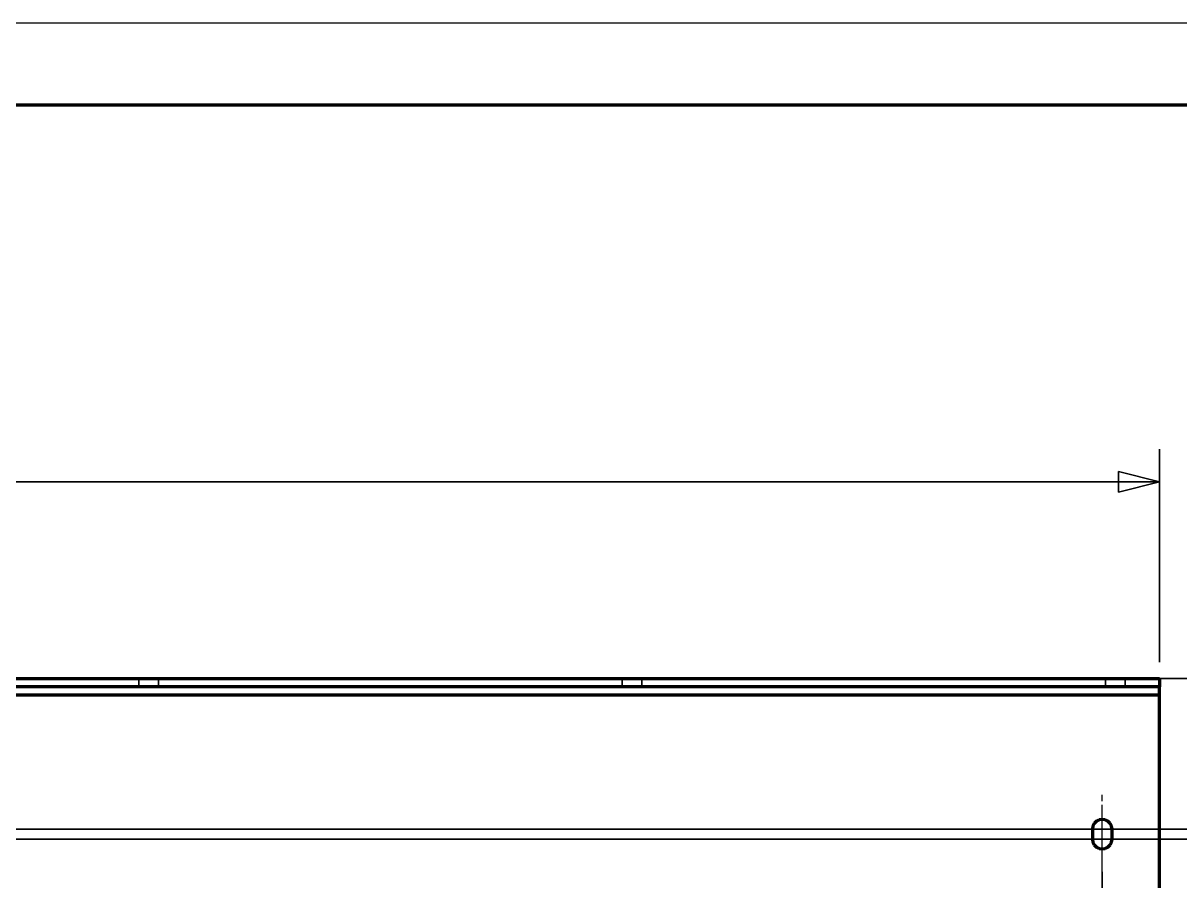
# Model space of a CAD drawing. Header units: millimetres. Extents: x 0 to 420, y 0 to 297.
# Drawn here: x 296 to 366.6, y 244.7 to 297 of the extents above; entities that cross this region are included whole.
import ezdxf

# ---------------------------------------------------------------- set-up
doc = ezdxf.new("R2010")
doc.units = ezdxf.units.MM
doc.linetypes.add('CENTER', pattern=[5.08, 3.175, -0.635, 0.635, -0.635])
doc.linetypes.add('DASHED', pattern=[1.524, 1.27, -0.254])

msp = doc.modelspace()

# ---------------------------------------------------------------- linework, layer by layer
at = {"color": 7, "lineweight": 35}
for p, q in [((365.4, 258), (365.4, 271)), ((65, 269), (365.4, 269)), ((365.4, 257), (380.4, 257)), ((71.1, 247.8), (380.4, 247.8)), ((71.1, 247.2), (380.4, 247.2)), ((364.5, 247.8), (380.4, 247.8)), ((364.5, 247.2), (380.4, 247.2)), ((361.9, 245.2), (361.9, 182))]:
    msp.add_line(p, q, dxfattribs=at)
at = {"color": 1, "lineweight": 70}
for p, q in [((65, 257), (365.4, 257)), ((365.4, 257), (365.4, 256.5)), ((365.4, 256.5), (65, 256.5)), ((365.4, 256.497), (365.4, 256.5)), ((365.4, 256.487), (365.4, 256.497)), ((365.4, 256.472), (365.4, 256.487)), ((365.4, 256.45), (365.4, 256.472)), ((365.4, 256.423), (365.4, 256.45)), ((365.4, 256.391), (365.4, 256.423)), ((365.4, 256.354), (365.4, 256.391)), ((365.4, 256.312), (365.4, 256.354)), ((365.4, 256.266), (365.4, 256.312)), ((65, 256), (365.4, 256)), ((365.4, 256.217), (365.4, 256.266)), ((365.4, 256.165), (365.4, 256.217)), ((365.4, 256.111), (365.4, 256.165)), ((365.4, 256.056), (365.4, 256.111)), ((365.4, 256), (365.4, 256.056)), ((365.4, 198), (365.4, 256)), ((361.329, 247.985), (361.3, 247.8)), ((361.415, 248.153), (361.329, 247.985)), ((361.547, 248.285), (361.415, 248.153)), ((361.715, 248.371), (361.547, 248.285)), ((361.9, 248.4), (361.715, 248.371)), ((362.085, 248.371), (361.9, 248.4)), ((362.253, 248.285), (362.085, 248.371)), ((362.385, 248.153), (362.253, 248.285)), ((362.471, 247.985), (362.385, 248.153)), ((362.5, 247.8), (362.471, 247.985)), ((361.3, 247.8), (361.3, 247.2)), ((361.3, 247.2), (361.329, 247.015)), ((362.471, 247.015), (362.5, 247.2)), ((362.5, 247.2), (362.5, 247.8)), ((361.329, 247.015), (361.415, 246.847)), ((361.415, 246.847), (361.547, 246.715)), ((361.547, 246.715), (361.715, 246.629)), ((361.715, 246.629), (361.9, 246.6)), ((361.9, 246.6), (362.085, 246.629)), ((362.085, 246.629), (362.253, 246.715)), ((362.253, 246.715), (362.385, 246.847)), ((362.385, 246.847), (362.471, 247.015))]:
    msp.add_line(p, q, dxfattribs=at)
at = {"color": 5, "linetype": 'DASHED', "lineweight": 35}
for p, q in [((365.4, 257), (65, 257)), ((303.1, 257), (303.1, 256.5)), ((303.1, 257), (303.115, 257)), ((303.1, 257), (303.1, 256.5)), ((303.115, 257), (303.1, 257)), ((303.115, 257), (303.159, 257)), ((303.159, 257), (303.115, 257)), ((303.159, 257), (303.231, 257)), ((303.231, 257), (303.159, 257)), ((303.231, 257), (303.326, 257)), ((303.326, 257), (303.231, 257)), ((303.326, 257), (303.44, 257)), ((303.44, 257), (303.326, 257)), ((303.44, 257), (303.566, 257)), ((303.566, 257), (303.44, 257)), ((303.566, 257), (303.7, 257)), ((303.7, 257), (303.566, 257)), ((303.7, 257), (303.834, 257)), ((303.834, 257), (303.7, 257)), ((303.834, 257), (303.96, 257)), ((303.96, 257), (303.834, 257)), ((303.96, 257), (304.074, 257)), ((304.074, 257), (303.96, 257)), ((304.074, 257), (304.169, 257)), ((304.169, 257), (304.074, 257)), ((304.169, 257), (304.241, 257)), ((304.241, 257), (304.169, 257)), ((304.241, 257), (304.285, 257)), ((304.285, 257), (304.241, 257)), ((304.285, 257), (304.3, 257)), ((304.3, 257), (304.285, 257)), ((304.3, 257), (304.3, 256.5)), ((304.3, 257), (304.3, 256.5)), ((332.6, 257), (332.6, 256.5)), ((332.6, 257), (332.615, 257)), ((332.6, 257), (332.6, 256.5)), ((332.615, 257), (332.6, 257)), ((332.615, 257), (332.659, 257)), ((332.659, 257), (332.615, 257)), ((332.659, 257), (332.731, 257)), ((332.731, 257), (332.659, 257)), ((332.731, 257), (332.826, 257)), ((332.826, 257), (332.731, 257)), ((332.826, 257), (332.94, 257)), ((332.94, 257), (332.826, 257)), ((332.94, 257), (333.066, 257)), ((333.066, 257), (332.94, 257)), ((333.066, 257), (333.2, 257)), ((333.2, 257), (333.066, 257)), ((333.2, 257), (333.334, 257)), ((333.334, 257), (333.2, 257)), ((333.334, 257), (333.46, 257)), ((333.46, 257), (333.334, 257)), ((333.46, 257), (333.574, 257)), ((333.574, 257), (333.46, 257)), ((333.574, 257), (333.669, 257)), ((333.669, 257), (333.574, 257)), ((333.669, 257), (333.741, 257)), ((333.741, 257), (333.669, 257)), ((333.741, 257), (333.785, 257)), ((333.785, 257), (333.741, 257)), ((333.785, 257), (333.8, 257)), ((333.8, 257), (333.785, 257)), ((333.8, 257), (333.8, 256.5)), ((333.8, 257), (333.8, 256.5)), ((362.1, 257), (362.1, 256.5)), ((362.1, 257), (362.115, 257)), ((362.1, 257), (362.1, 256.5)), ((362.115, 257), (362.1, 257)), ((362.115, 257), (362.159, 257)), ((362.159, 257), (362.115, 257)), ((362.159, 257), (362.231, 257)), ((362.231, 257), (362.159, 257)), ((362.231, 257), (362.326, 257)), ((362.326, 257), (362.231, 257)), ((362.326, 257), (362.44, 257)), ((362.44, 257), (362.326, 257)), ((362.44, 257), (362.566, 257)), ((362.566, 257), (362.44, 257)), ((362.566, 257), (362.7, 257)), ((362.7, 257), (362.566, 257)), ((362.7, 257), (362.834, 257)), ((362.834, 257), (362.7, 257)), ((362.834, 257), (362.96, 257)), ((362.96, 257), (362.834, 257)), ((362.96, 257), (363.074, 257)), ((363.074, 257), (362.96, 257)), ((363.074, 257), (363.169, 257)), ((363.169, 257), (363.074, 257)), ((363.169, 257), (363.241, 257)), ((363.241, 257), (363.169, 257)), ((363.241, 257), (363.285, 257)), ((363.285, 257), (363.241, 257)), ((363.285, 257), (363.3, 257)), ((363.3, 257), (363.285, 257)), ((363.3, 257), (363.3, 256.5)), ((363.3, 257), (363.3, 256.5)), ((365.4, 257), (365.4, 256.994)), ((365.4, 256.5), (365.4, 257)), ((65, 256.5), (365.4, 256.5)), ((303.115, 256.5), (303.1, 256.5)), ((303.1, 256.5), (303.115, 256.5)), ((303.159, 256.5), (303.115, 256.5)), ((303.115, 256.5), (303.159, 256.5)), ((303.231, 256.5), (303.159, 256.5)), ((303.159, 256.5), (303.231, 256.5)), ((303.326, 256.5), (303.231, 256.5)), ((303.231, 256.5), (303.326, 256.5)), ((303.44, 256.5), (303.326, 256.5)), ((303.326, 256.5), (303.44, 256.5)), ((303.566, 256.5), (303.44, 256.5)), ((303.44, 256.5), (303.566, 256.5)), ((303.7, 256.5), (303.566, 256.5)), ((303.566, 256.5), (303.7, 256.5)), ((303.834, 256.5), (303.7, 256.5)), ((303.7, 256.5), (303.834, 256.5)), ((303.96, 256.5), (303.834, 256.5)), ((303.834, 256.5), (303.96, 256.5)), ((304.074, 256.5), (303.96, 256.5)), ((303.96, 256.5), (304.074, 256.5)), ((304.169, 256.5), (304.074, 256.5)), ((304.074, 256.5), (304.169, 256.5)), ((304.241, 256.5), (304.169, 256.5)), ((304.169, 256.5), (304.241, 256.5)), ((304.285, 256.5), (304.241, 256.5)), ((304.241, 256.5), (304.285, 256.5)), ((304.3, 256.5), (304.285, 256.5)), ((304.285, 256.5), (304.3, 256.5)), ((332.615, 256.5), (332.6, 256.5)), ((332.6, 256.5), (332.615, 256.5)), ((332.659, 256.5), (332.615, 256.5)), ((332.615, 256.5), (332.659, 256.5)), ((332.731, 256.5), (332.659, 256.5)), ((332.659, 256.5), (332.731, 256.5)), ((332.826, 256.5), (332.731, 256.5)), ((332.731, 256.5), (332.826, 256.5)), ((332.94, 256.5), (332.826, 256.5)), ((332.826, 256.5), (332.94, 256.5)), ((333.066, 256.5), (332.94, 256.5)), ((332.94, 256.5), (333.066, 256.5)), ((333.2, 256.5), (333.066, 256.5)), ((333.066, 256.5), (333.2, 256.5)), ((333.334, 256.5), (333.2, 256.5)), ((333.2, 256.5), (333.334, 256.5)), ((333.46, 256.5), (333.334, 256.5)), ((333.334, 256.5), (333.46, 256.5)), ((333.574, 256.5), (333.46, 256.5)), ((333.46, 256.5), (333.574, 256.5)), ((333.669, 256.5), (333.574, 256.5)), ((333.574, 256.5), (333.669, 256.5)), ((333.741, 256.5), (333.669, 256.5)), ((333.669, 256.5), (333.741, 256.5)), ((333.785, 256.5), (333.741, 256.5)), ((333.741, 256.5), (333.785, 256.5)), ((333.8, 256.5), (333.785, 256.5)), ((333.785, 256.5), (333.8, 256.5)), ((362.115, 256.5), (362.1, 256.5)), ((362.1, 256.5), (362.115, 256.5)), ((362.159, 256.5), (362.115, 256.5)), ((362.115, 256.5), (362.159, 256.5)), ((362.231, 256.5), (362.159, 256.5)), ((362.159, 256.5), (362.231, 256.5)), ((362.326, 256.5), (362.231, 256.5)), ((362.231, 256.5), (362.326, 256.5)), ((362.44, 256.5), (362.326, 256.5)), ((362.326, 256.5), (362.44, 256.5)), ((362.566, 256.5), (362.44, 256.5)), ((362.44, 256.5), (362.566, 256.5)), ((362.7, 256.5), (362.566, 256.5)), ((362.566, 256.5), (362.7, 256.5)), ((362.834, 256.5), (362.7, 256.5)), ((362.7, 256.5), (362.834, 256.5)), ((362.96, 256.5), (362.834, 256.5)), ((362.834, 256.5), (362.96, 256.5)), ((363.074, 256.5), (362.96, 256.5)), ((362.96, 256.5), (363.074, 256.5)), ((363.169, 256.5), (363.074, 256.5)), ((363.074, 256.5), (363.169, 256.5)), ((363.241, 256.5), (363.169, 256.5)), ((363.169, 256.5), (363.241, 256.5)), ((363.285, 256.5), (363.241, 256.5)), ((363.241, 256.5), (363.285, 256.5)), ((363.3, 256.5), (363.285, 256.5)), ((363.285, 256.5), (363.3, 256.5)), ((365.4, 256.994), (365.4, 256.975)), ((365.4, 256.975), (365.4, 256.944)), ((365.4, 256.944), (365.4, 256.901)), ((365.4, 256.901), (365.4, 256.847)), ((365.4, 256.847), (365.4, 256.782)), ((365.4, 256.782), (365.4, 256.707)), ((365.4, 256.707), (365.4, 256.623)), ((365.4, 256.623), (365.4, 256.532)), ((365.4, 256.532), (365.4, 256.434)), ((365.4, 256.434), (365.4, 256.33)), ((365.4, 256.33), (365.4, 256.223)), ((365.4, 256.223), (365.4, 256.112)), ((365.4, 256.112), (365.4, 256)), ((365.4, 256), (365.4, 198)), ((361.3, 247.8), (361.329, 247.985)), ((361.329, 247.985), (361.415, 248.153)), ((361.415, 248.153), (361.547, 248.285)), ((361.547, 248.285), (361.715, 248.371)), ((361.715, 248.371), (361.9, 248.4)), ((361.9, 248.4), (362.085, 248.371)), ((362.085, 248.371), (362.253, 248.285)), ((362.253, 248.285), (362.385, 248.153)), ((362.385, 248.153), (362.471, 247.985)), ((362.471, 247.985), (362.5, 247.8)), ((361.3, 247.2), (361.3, 247.8)), ((361.329, 247.015), (361.3, 247.2)), ((362.5, 247.2), (362.471, 247.015)), ((362.5, 247.8), (362.5, 247.2)), ((361.415, 246.847), (361.329, 247.015)), ((361.547, 246.715), (361.415, 246.847)), ((361.715, 246.629), (361.547, 246.715)), ((361.9, 246.6), (361.715, 246.629)), ((362.085, 246.629), (361.9, 246.6)), ((362.253, 246.715), (362.085, 246.629)), ((362.385, 246.847), (362.253, 246.715)), ((362.471, 247.015), (362.385, 246.847))]:
    msp.add_line(p, q, dxfattribs=at)
at = {"color": 4, "linetype": 'CENTER', "lineweight": 25}
for p, q in [((361.9, 245.7), (361.9, 249.9)), ((361.9, 245.1), (361.9, 249.3)), ((359.8, 247.8), (364, 247.8)), ((359.8, 247.2), (364, 247.2))]:
    msp.add_line(p, q, dxfattribs=at)
at = {"color": 7, "lineweight": 25}
msp.add_lwpolyline([(0, 0), (420, 0), (420, 297), (0, 297)], close=True, dxfattribs=at)
at = {"color": 7, "lineweight": 70}
msp.add_lwpolyline([(20, 5), (415, 5), (415, 292), (20, 292)], close=True, dxfattribs=at)
at = {"color": 7, "lineweight": 35}
msp.add_lwpolyline([(365.4, 269), (362.9, 269.625), (362.9, 268.375)], close=True, dxfattribs=at)

doc.saveas('drawing.dxf')
